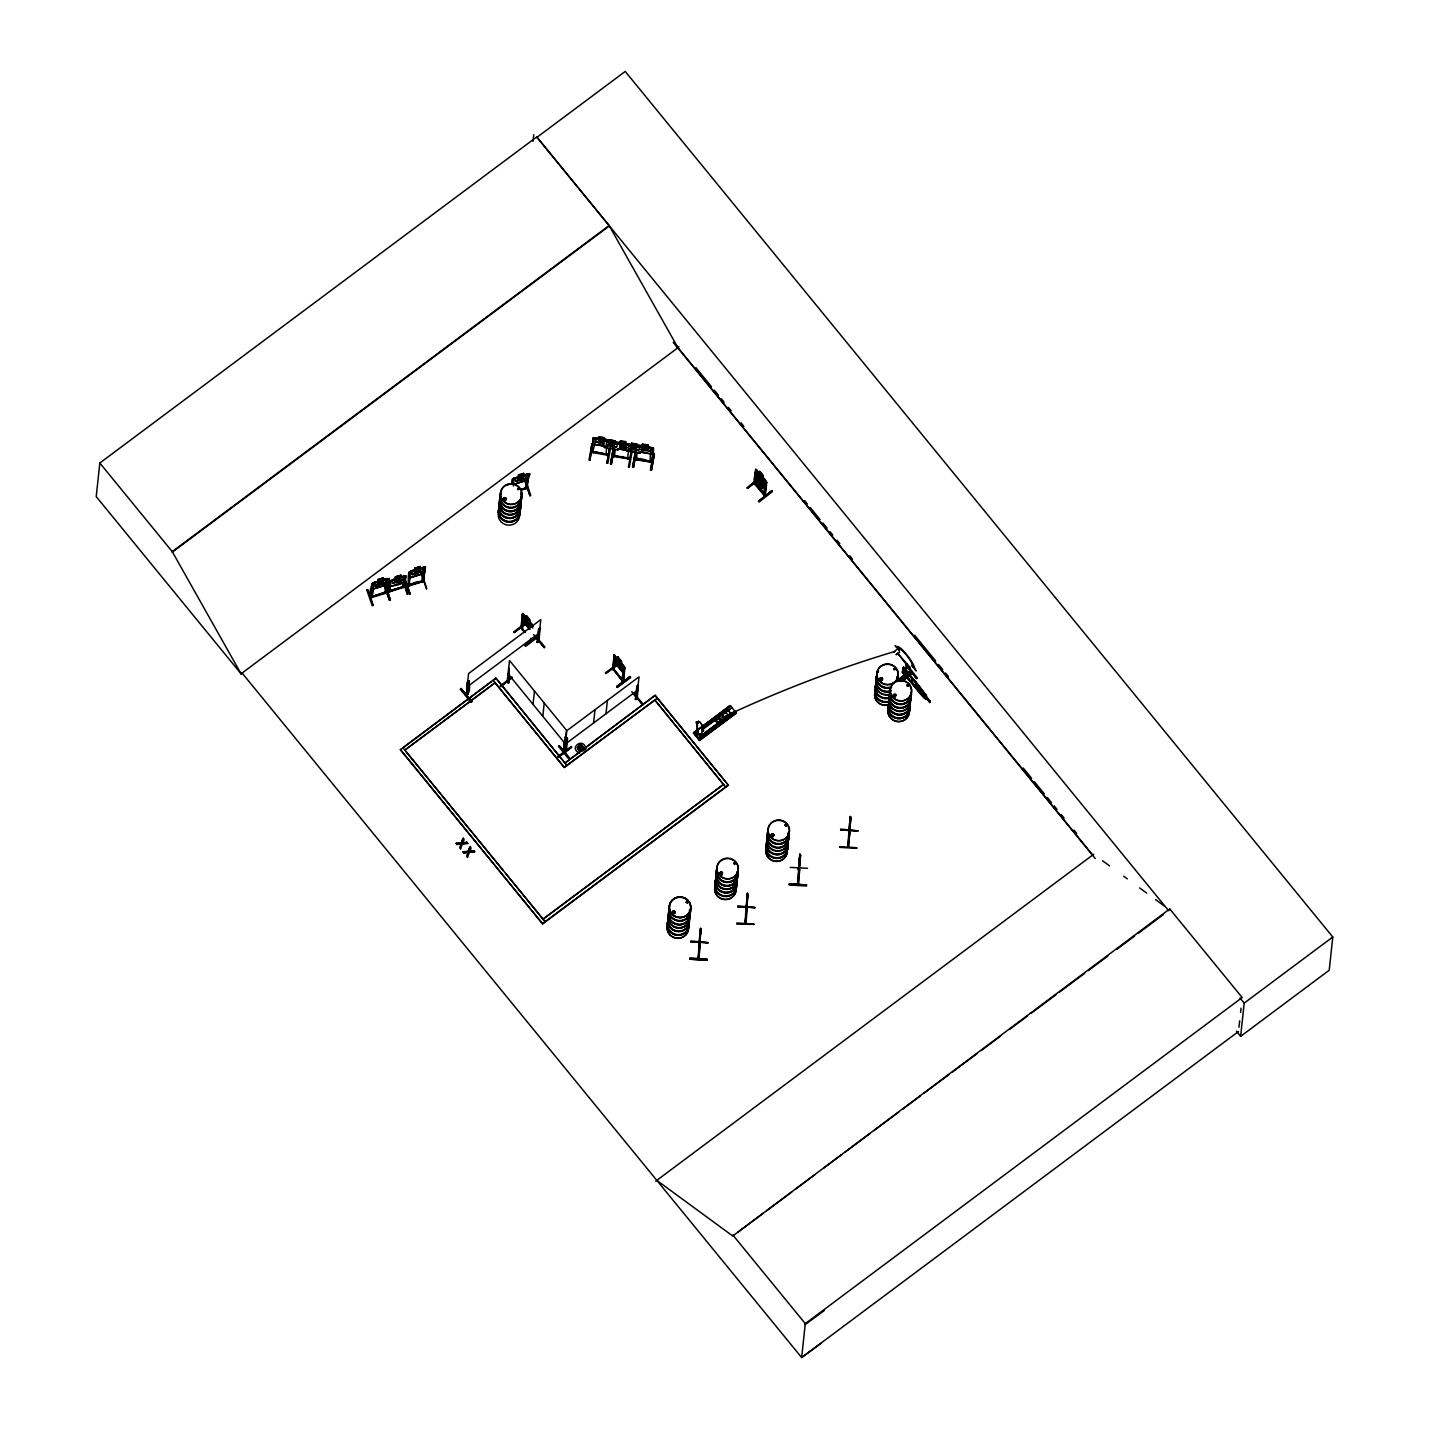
<?xml version="1.0" encoding="UTF-8"?>
<svg xmlns="http://www.w3.org/2000/svg" width="1429" height="1429" viewBox="0 0 1429 1429"><rect width="100%" height="100%" fill="white"/><g stroke="black" fill="none" stroke-linecap="round" stroke-linejoin="round"><path stroke-width="1.5" d="M697.441 735.346L696.888 734.935M746.974 904.343L746.992 905.575M746.563 909.63L747.081 900.306M799.418 865.188L799.436 866.438M799.543 862.937L799.543 861.08M850.023 821.282L849.826 828.82M849.969 823.068L849.933 825.337L850.309 820.335M699.353 944.712L699.37 943.301M746.367 908.237L746.349 909.63L746.831 903.86M798.811 869.082L798.793 870.475L799.275 864.724M849.201 831.482L849.183 832.875L849.666 827.105M466.211 694.53C473.839 693.672 465.872 663.753 466.926 695.387C466.533 695.298 469.409 691.815 466.336 694.673M537.143 642.05L538.697 628.653L539.912 627.724L539.09 640.978L537.143 642.05L538.501 641.032L540.787 619.65L468.587 673.541L466.176 695.012L467.515 693.994L468.944 680.686M538.787 641.657L537.143 641.889M564.634 751.922C561.454 750.993 566.759 736.328 564.634 737.096M564.455 751.565L565.169 752.583L567.17 737.882L566.331 739.257M566.098 751.315L565.169 752.583M637.298 698.084L635.369 699.245L636.941 685.849L638.156 684.92L637.263 698.656M635.369 699.245L636.78 697.727M698.852 943.801L700.639 928.314L698.87 958.805L698.245 956.537L699.031 957.376M746.67 906.575L746.885 903.324L746.009 909.076L747.438 893.214L746.992 902.128M800.026 855.364L799.883 854.078L798.472 869.939L799.311 869.154L798.347 869.832M848.772 831.732L850.469 816.477L848.701 846.968L848.147 844.825M700.174 933.351L700.281 931.208M747.171 898.269L747.278 896.126M799.633 859.133L799.722 856.971M850.005 821.532L850.112 819.371M849.415 828.284L849.255 829.767L849.398 828.481M699.567 944.712L700.192 933.119M708.034 942.693L690.868 940.907L690.814 941.818L708.034 942.693L690.814 941.818M755.03 907.611L737.811 906.736L755.048 907.433M790.273 867.403L807.51 868.296M799.025 870.475L799.972 854.989M849.398 832.875L850.952 817.406L850.273 818.871M857.864 830.856L840.699 829.07L840.645 829.981L857.864 830.856L840.645 829.981M698.995 948.499L700.103 935.12M700.478 932.172L699.621 943.729M747.474 897.09L747.045 904.557M799.918 857.936L799.508 865.402M700.049 939.639L699.996 940.657M700.067 935.513C699.692 941.532 701.835 924.652 700.442 930.69M746.563 905.004L746.438 906.254M799.025 865.885L798.882 867.349L799.025 865.724M689.814 959.163L707.033 960.252L689.814 959.216L689.903 958.019L707.105 959.109L689.85 958.484M700.085 936.138L700.21 945.373L700.281 943.89L699.049 943.819M707.033 960.27L707.069 959.466M754.083 924.384L736.81 924.134L736.9 922.938L754.101 924.134M737.811 906.736L737.864 905.825L755.03 907.79M745.188 923.563L745.974 907.093C748.189 905.325 745.652 913.024 746.867 906.933M745.992 913.417L747.153 897.626L746.706 900.895M747.528 894.125L745.241 923.08M745.956 908.862L747.296 908.808L746.599 910.255M747.403 894.358L747.438 895.608M797.561 884.229L797.686 882.3L798.472 882.961M798.489 874.673L800.579 855.024L797.632 884.587L799.418 858.454M799.525 864.188L798.311 884.569L799.74 869.672C796.596 870.672 799.49 865.92 799.222 868.368M799.74 869.672L799.061 871.118M800.579 855.024L799.901 856.471M839.698 846.665L856.9 847.719M849.54 824.14L849.987 820.871L848.88 837.072M849.505 831.249L850.041 833.554L849.916 824.301M849.451 831.892L848.79 832.107M789.308 884.265L806.563 884.89L789.308 884.069L806.545 884.944L806.474 886.034L789.272 884.98L789.344 883.89M856.864 848.379L839.645 847.361M746.67 908.004L746.688 908.898M699.674 941.657L700.067 938.531M799.133 867.421L799.347 864.17M849.505 829.82L849.898 826.712M699.781 942.711L699.513 944.515L699.763 941.89M799.133 867.778L799.15 870.297L799.204 867.832M849.523 830.178L849.344 832.678L849.666 830.392M580.317 750.939L581.174 744.634L577.352 747.885L578.799 750.475L581.871 750.6L583.479 748.117L581.174 744.634M699.656 938.264L699.942 934.244M746.652 903.182L747.438 893.214M799.097 864.027L799.4 860.026M849.487 826.426L850.273 816.459M699.71 936.066L700.442 928.296M699.888 936.066L699.978 932.69M673.738 342.567L677.971 347.729L609.129 225.55L536.715 136.952L99.816 463.032L96.225 496.613L241.179 673.934L242.215 673.166M820.764 1343.492L801.651 1357.55L242.108 673.059L241.072 673.809L172.248 551.63L99.816 463.032M366.824 589.963L372.201 605.735L373.112 605.449L367.646 589.48L366.753 590.034M374.112 582.425L372.272 583.496L370.647 597.822L372.237 597.465M372.344 596.822C367.717 602.52 370.683 581.746 373.541 584.068C372.719 592.481 372.951 595.571 370.647 597.822L386.777 592.946L384.99 592.767M372.451 583.479L371.808 587.891L373.487 589.087M372.094 597.429L372.88 587.962M373.112 605.449L367.521 589.748M378.042 579.62L377.756 581.424L374.112 582.568L386.598 578.674L382.883 579.692L383.061 578.066M378.113 579.781L377.935 581.424L375.202 582.8L374.862 585.854L377.417 586.337L385.241 582.639L385.562 579.585L382.936 579.87L383.24 577.941L377.881 579.62L383.24 577.941M385.008 593.357L385.705 586.104M385.383 593.339L386.598 580.013L388.081 579.549L386.419 579.459M385.419 593.41L386.884 592.303M386.544 593.053L387.652 581.228M386.67 592.839C386.223 583.282 393.404 570.207 385.83 585.247M389.885 591.677L390.867 580.942L389.402 581.407L388.42 592.035L404.407 587.158L402.692 586.908L404.389 585.908M388.742 592.035L389.992 580.692L389.581 585.211M390.349 600.073L384.848 584.372L390.367 600.091L389.474 600.376L384.044 584.39M385.991 585.854L390.153 599.787M395.404 576.834L400.834 575.333L395.404 576.834L395.297 578.638L395.583 576.834M400.584 575.28L400.477 577.084L403.103 576.798L402.764 579.852L399.941 581.996L392.403 583.068L392.725 580.013L395.476 578.638M400.781 575.173L400.602 576.798M402.889 587.462L403.282 582.871M404.407 587.158L405.729 575.798M405.318 580.317L405.961 575.887L403.996 575.798M423.645 581.407L407.587 585.551M409.033 586.069L410.57 572.565L408.908 572.475C406.693 582.175 411.57 588.391 407.551 585.89M411.195 571.082L409.534 572.136L407.89 586.426L407.354 585.336M403.389 580.442L407.569 594.375M409.069 576.494L409.534 572.136M409.319 585.801L409.176 584.783M410.052 593.732L405.139 580.245M404.532 580.424L409.23 594.232L410.123 593.678M420.072 566.563L419.965 568.367L422.591 568.081L422.252 571.136L414.428 574.833L411.891 574.351L412.213 571.296L414.946 569.921L414.892 568.117L420.322 566.616L414.892 568.117M409.283 571.993L414.892 569.742L415.071 568.117M567.027 765.605L495.863 678.078L400.316 749.778L542.645 923.902L728.397 785.253L655.232 695.298L564.955 763.068L655.232 695.298M420.251 566.438L420.09 568.081M423.431 567.956L425.11 568.045L423.627 568.51C419.751 592.571 429.111 574.422 407.479 585.765L407.622 585.64M422.037 581.853L422.734 574.601M423.734 578.584L424.681 569.724M423.573 581.549L425.199 567.063M410.498 577.566L408.819 576.387L410.373 577.673L422.966 573.761L424.985 571.546L425.449 567.17L423.538 567.259M421.859 572.868L426.717 588.766M463.318 837.948L461.496 842.753L456.083 843.503L461.46 843.021C462.299 836.144 465.961 838.037 462.692 843.021L466.89 842.324L462.692 843.021M471.731 701.746L460.995 688.474L460.227 689.314L470.981 702.3L471.731 701.746L460.978 688.492L471.766 701.46M456.905 844.485L461.192 843.789L456.905 844.485L456.119 843.217M533.017 141.31L533.731 134.719M461.192 843.789L459.709 847.611L460.567 848.665M656.804 1180.354L732.755 1235.996L1169.744 908.933L1168.618 910.666L536.715 136.952M462.424 843.789L467.712 843.324L462.424 843.789L460.531 848.933M470.248 846.432L468.408 851.22L463.014 851.97L468.39 851.488C469.212 844.61 472.892 846.504 469.623 851.488L473.821 850.791L469.623 851.488M463.818 852.97L468.123 852.256L463.818 852.97L463.05 851.702M468.123 852.256L466.622 856.078L467.479 857.132M507.313 485.271L508.224 484.717M469.337 852.256L474.642 851.791L469.337 852.256L467.462 857.418M511.904 483.681L512.386 479.251L513.868 478.804L513.333 485.985M512.1 484.217L512.761 478.769L514.619 477.697M565.598 763.854L495.863 678.078M518.441 476.732L515.69 478.09L515.369 481.144L522.943 480.126L525.765 478.018L526.104 474.964L523.461 475.214L523.764 473.303L518.388 474.928L518.209 476.572M523.407 475.053L523.586 473.41M527.372 487.861L525.55 488.736L526.247 481.502M527.14 475.393C528.944 469.534 525.461 493.059 525.55 487.521C530.248 486.164 522.407 489.29 521.156 489.129M528.444 474.41L527.069 488.379L521.299 490.022M527.372 488.2C526.086 480.591 534.41 464.604 526.354 480.626M507.134 681.794L509.528 660.555L566.456 730.201L564.187 751.565L563.097 750.261M507.295 682.115C507.92 678.579 509.403 686.313 507.188 681.294M507.902 681.651L509.135 668.272L508.331 683.223M507.795 681.562L508.688 682.74L509.421 675.846M508.831 682.794L507.849 681.079M526.194 481.734L529.998 495.506M522.246 615.238L522.925 621.079M526.122 617.292L522.55 613.577L520.888 628.063L525.3 631.814M525.247 632.154L521.389 627.474L522.335 618.614M521.889 629.01L523.3 615.703L522.335 614.541L523.782 615.345M522.049 628.653L524.818 632.154M523.068 622.008L522.46 628.778L521.424 626.831M526.283 615.649C535 628.403 524.532 610.201 526.086 617.596L524.264 615.988L523.943 619.043L525.55 622.49L530.713 627.331L529.677 619.847M526.229 617.489L526.408 615.845M530.838 638.888L531.57 640.692L530.891 638.406L532.088 639.853M531.266 640.478L530.534 638.888M531.999 639.477L530.891 638.406M537.518 642.496L538.554 640.549M538.697 628.653L537.858 642.353M533.035 704.336L534.464 691.047M535.482 635.726L544.949 647.069L544.199 647.641L534.91 635.941M542.824 716.304L544.235 703.014M559.15 745.742L569.992 758.656L569.224 759.496L558.525 746.42L559.239 745.652L569.975 758.924M589.945 459.924L588.98 460.031L591.945 443.758M592.892 452.225C590.07 452.689 592.606 447.795 593.124 438.114C599.412 439.918 598.126 435.256 604.503 437.81L604.306 439.632L606.843 440.668M593.214 452.671L591.838 451.278L608.075 454.565M592.821 443.937L589.927 460.192L591.874 443.776M592.803 442.704L593.303 438.167M542.645 923.902L400.352 749.368M593.017 438.524C598.465 437.22 590.749 455.583 593.178 451.6L606.557 454.047M563.258 750.582L563.723 749.403M563.955 747.421L564.634 741.026M567.545 738.329L566.277 751.529L564.544 752.101L566.831 730.719L639.013 676.846L636.727 698.209L635.512 699.138L636.923 697.62M565.67 751.065L567.17 737.882M599.108 436.935L598.912 438.757L596.054 438.81L595.732 441.865L603.592 444.562M655.5 699.567L564.348 767.516L493.184 680.454L495.809 678.489M617.739 449.956L604.663 447.616L603.109 445.687L603.61 441.132L605.521 440.918M571.368 746.51L557.899 756.691L571.404 746.581M603.288 445.705L603.788 441.186M608.95 448.045C610.54 458.012 603.306 456.28 607.647 445.562M606.914 463.121L609.594 448.67L606.914 463.121L607.861 463.282L610.683 446.991M614.792 440.918L614.595 442.722L614.988 440.9L609.415 439.9L609.236 441.543M609.397 441.793L609.594 439.989M610.505 440.418L613.845 441.025M613.881 449.581L611.433 464.086L610.487 463.925L613.38 447.652M613.22 455.172C617.417 454.976 611.701 457.905 613.309 455.565M612.987 455.19L613.148 456.476L613.952 447.402L617.024 446.652L617.346 443.597L614.613 442.543M614.559 443.097L614.238 446.152L609.04 445.223L609.361 442.168L615.97 443.24M614.327 456.673L615.345 449.313M619.632 448.635L620.132 444.097M617.578 442.704L620.418 442.633L620.633 440.829M593.589 722.985L595 709.695M628.349 444.562L625.616 443.526L626.027 441.704L620.454 440.739L620.275 442.383M625.384 448.92L625.884 444.383M630.6 450.278C631.707 463.085 625.384 461.817 629.064 450.01M617.775 664.807L605.878 673.309M632.243 450.885L629.367 467.176L628.546 466.747M614.631 441.99L631.136 445.044L631.511 443.097L637.084 444.097L636.87 445.902L639.442 446.795L639.102 449.849L636.191 450.653L628.349 447.92L628.671 444.866L631.511 444.83L627.527 444.062L642.371 447.473L640.424 446.42M631.689 443.186L631.475 445.008L625.652 443.365M605.985 713.732L607.414 700.442M633.529 467.283L636.048 452.779L633.529 467.283L632.583 467.122L635.119 452.886M614.952 656.786L614.47 655.268L613.648 670.219L612.541 669.147L614.166 654.696L613.666 659.323M636.673 459.87L635.244 459.674L635.905 452.261M636.887 444.115L636.673 445.937L640.514 446.366M613.755 661.913L613.041 668.558L623.491 681.347L614.148 669.522M635.083 458.798L635.244 459.674M612.666 668.611L613.291 670.058L614.077 669.183M636.423 459.87L636.727 459.173M614.72 663.092L614.041 669.486M635.316 458.37C639.031 460.638 635.316 457.209 637.441 452.529M617.757 656.876L621.401 661.038L622.329 668.45L617.167 663.61L615.56 660.162L615.881 657.108L618.543 662.074L616.006 661.109L619.239 663.342L622.097 668.629L619.99 663.842L622.401 664.681L618.936 662.413L617.9 656.768L617.721 658.394M616.685 686.724L630.189 676.364L616.631 686.438L617.203 687.438L630.725 677.292L617.203 687.42M641.728 451.832L642.228 447.295M642.353 445.58L642.532 443.937L642.514 445.848L639.656 445.902M621.24 662.681L621.276 660.966M623.491 681.347L624.92 668.058L623.955 666.879L622.062 680.508L623.026 681.687L612.523 668.29M647.891 445.098L647.712 446.741L650.445 447.759L650.124 450.814L641.978 450.742M613.345 669.576L623.133 681.829L624.544 667.432M623.937 671.898L623.491 665.45L614.023 654.804L615.238 655.715M653.446 448.081C654.16 465.925 647.141 468.819 651.624 448.777L653.446 448.081L636.727 445.205M650.517 470.212L653.446 453.69L654.357 454.118L651.463 470.373L650.517 470.212L653.642 453.958M651.535 462.478L653.267 448.063M638.531 685.366L637.316 686.295L636.137 699.621M632.976 693.404L642.55 704.497M657.269 698.245L564.401 767.105M700.246 733.559L702.907 737.007L702.586 735.631L698.781 739.097L693.94 732.38L693.851 733.434L697.352 730.826M696.048 735.095L696.191 733.649L697.674 737.096L695.869 733.881L695.709 735.346L697.674 737.096M697.566 730.469L694.28 733.577M698.138 723.003L698.424 722.788A5.752 1.161 53.3 0 0 697.406 724.503L697.459 731.809L700.746 736.364L697.173 732.023L697.12 724.717A5.752 1.161 53.3 0 1 698.138 723.003C698.245 718.555 703.086 725.182 701.71 727.343A5.752 1.161 53.3 0 1 702.157 730.862L702.443 730.648A5.752 1.161 53.3 0 0 701.978 727.147L701.71 724.128L698.424 721.056M713.518 718.555L718.876 724.914M755.852 481.966L747.563 488.164M699.513 941.997L699.835 938.942M700.21 933.441L700.371 931.494M724.271 710.535L729.63 716.894M699.049 948.91L701.121 929.243M698.96 943.944L699.763 943.372L698.174 958.805L699.174 941.854M700.281 943.89L698.888 958.502M754.012 482.948C754.744 487.003 756.513 481.537 754.101 483.324L764.801 496.149L766.337 481.877M754.316 479.269L754.941 473.446L756.584 473.303C772.964 494.416 763.568 477.072 755.084 473.338M700.728 728.093L730.469 705.997M756.923 470.23L755.673 469.355L754.083 483.574M755.244 476.554L754.548 483.216L765.265 495.792L764.319 493.987M755.316 473.874L755.78 469.516M754.941 484.163L754.869 484.217M755.173 484.86L755.548 480.305M758.46 476.768C767.516 489.04 757.031 471.641 758.442 478.304M754.619 477.733L761.335 488.271M758.603 476.661L758.406 478.608L756.566 477.036L756.227 480.09L761.21 487.468L763.122 488.271L761.907 480.912M762.925 477.197C764.39 475.732 758.352 468.712 759.335 472.981M725.753 787.218L654.643 699.746L724.36 785.521M759.496 471.356L759.299 473.303L757.441 471.731L757.12 474.785L758.763 478.197L764.068 482.931L762.818 475.589M760.032 472.642L762.193 475.16M736.203 713.107L699.495 740.401L736.239 713.125L735.828 712.267L698.87 739.633M765.301 495.541L766.694 482.484L765.694 481.323L763.8 495.22L764.729 496.149M764.283 494.63L764.747 490.201M765.229 485.753L765.694 481.323M765.64 485.931L765.033 491.737L763.408 491.862M764.426 486.682L765.98 486.378L766.462 481.984L762.8 477.107M745.849 908.737L746.67 908.469M745.116 922.062L746.009 921.509L745.867 923.723L747.296 908.808M746.885 903.45L747.081 901.056M747.367 898.287L747.546 896.662M748.117 894.161L745.223 923.241M799.418 858.633L799.883 854.078M799.543 861.901L799.525 864.313M799.811 859.133L799.811 857.257M850.201 821.532L850.201 819.657M850.952 817.406L847.897 846.129M850.112 832.053L848.076 846.325M732.863 1235.031L805.277 1323.629L801.651 1357.55L1238.55 1031.452M903.521 673.541L903.074 671.773M920.633 689.117L902.806 667.897L903.557 667.343M902.36 672.38L902.985 667.397M904.146 668.45L903.271 672.684L903.682 668.808M905.218 667.807L904.325 678.346L903.342 677.31L903.825 672.684M904.039 668.665C906.522 663.61 908.397 679.561 904.825 676.185M904.075 678.221L905.468 669.969M905.004 667.343L906.683 669.04L905.2 670.183M905.111 669.808L904.218 678.114L903.503 676.971M907.129 664.056L905.772 665.61L906.629 664.628M905.772 669.612L904.628 667.629M906.986 664.592L917.311 678.007L916.578 678.579L905.968 665.432M909.291 668.093L909.737 667.039L897.769 653.482L909.291 668.093L909.737 667.039M910.577 671.38L896.983 681.365M912.024 682.258L912.452 678.203L916.007 681.972M926.153 698.299C924.224 701.192 915.435 685.956 912.041 682.044L912.577 678.382M916.578 678.579L905.843 665.307M903.039 671.451L920.633 693.19L902.521 671.826M921.098 688.76L903.467 666.986L902.932 671.969M926.028 699.406L926.456 695.369M926.474 696.548L915.864 682.08M929.85 700.746L929.654 702.586L929.975 700.835L915.685 683.723L918.24 689.492L929.797 702.479M1238.997 1027.219L1239.675 1020.86M1240.586 1012.375L1241.051 1008.142M536.643 137.559L625.223 71.45L1332.775 936.995L1329.22 970.237L1240.64 1036.347L1244.195 1003.104L1239.997 997.978M698.477 734.435L698.37 733.131M593.124 438.114L594.446 439.346M591.66 452.493L591.838 451.278M594.964 437.828C615.042 442.204 607.254 439.507 598.894 437.024M607.289 446.67L594.196 444.419M606.771 453.797L606.753 455.101M608.182 454.761L606.646 453.833M613.47 447.652L610.522 463.889M611.326 463.996L613.97 449.867M614.863 455.512L614.72 456.565M628.117 458.87L628.474 457.673L629.939 458.03L629.653 459.138L613.005 456.262M628.421 467.015L631.386 450.492M632.654 467.104L635.191 452.886M638.531 445.098L642.532 445.669M636.637 459.727L636.619 458.566M636.816 459.763L636.959 458.709M647.944 446.545L648.105 444.901L642.496 444.115M652.946 452.636L650.856 453.94L639.96 452.064M650.177 460.995C652.571 463.067 640.156 457.119 636.941 458.852M650.195 462.067L651.731 461.174M603.109 445.687L604.806 447.599M605.449 440.864L620.293 444.276L618.328 443.204M609.415 439.9L614.988 440.9M370.29 597.322L386.687 591.767M390.028 590.373L388.152 591.427L389.974 590.874M763.8 495.059L764.586 494.166L764.783 495.667M849.005 830.017L849.701 830.892M507.224 681.99L508.831 682.526M524.782 632.511L520.799 627.92L521.639 627.51M624.92 668.058L623.491 667.218L622.026 680.758L622.472 679.543M700.746 736.364L702.443 730.648M503.151 498.81L503.848 497.792M503.74 498.435L504.115 499.846M517.655 488.932L518.584 488.557M519.031 489.397L517.494 489.504M672.737 911.684L672.737 912.613M674.613 911.38L674.792 912.488M675.238 912.363L674.345 913.703M719.823 872.869L719.716 874.101M720.18 872.905L720.18 873.869M722.288 873.441L720.895 874.226M735.167 862.794L734.149 863.473L735.113 863.527M733.72 863.17C736.435 860.972 735.095 866.688 733.756 863.366M773.929 835.072L772.196 836.912L770.946 834.697M771.321 834.732L771.481 835.947M773.929 835.447L773.053 836.787M785.807 824.801L785.807 825.783L785.343 824.855M879.532 679.043L880.978 677.721M880.157 679.132L880.478 678.203M881.657 680.222L881.568 678.346M895.394 669.326L894.036 669.879M893.089 694.958L893.536 696.852M907.093 685.241L907.326 686.331M907.486 685.116L908.433 685.491M848.987 830.178L847.933 846.379M577.352 747.885L580.513 744.438M578.799 750.475L580.263 744.831M897.09 649.266L893.804 652.053L895.376 651.285M578.959 745.402L580.763 744.384M386.527 591.82L385.187 593.303M390.224 590.927L388.759 591.463M904.503 668.701L902.806 667.897M905.414 677.435L904.682 676.292M506.259 499.525L505.044 500.597L503.383 499.543M672.72 911.863L673.809 911.255M687.385 901.431L686.17 902.61M687.26 902.681L686.456 901.556M687.617 902.985L687.367 901.449M721.109 872.208L720.877 874.405M772.232 834.054L771.767 836.108M773.553 835L772.857 836.197M784.86 825.015L785.825 824.676L785.575 825.766M879.942 678.293L879.532 679.472M880.264 678.4L881.3 678.275M882.122 678.4L881.586 680.168M893.661 668.951L895.001 669.219M894.143 668.79L895.054 669.29M893.447 695.101L895.34 694.976M907.004 685.259L908.451 684.884M697.03 735.739L697.727 733.738M577.709 749.368L580.317 745.081M628.045 458.28L629.51 458.709M651.963 461.889L650.517 461.371M537.358 641.228L537.661 642.389L538.876 641.478M564.401 752.047L564.669 750.975M637.03 698.835L635.887 699.585M417.161 570.957L421.841 568.099L418.215 570.993L421.609 571.743L417.107 571.671L412.284 574.708L416 571.671L412.838 570.832L417.322 571.064M698.459 733.345L698.995 733.881M371.987 587.819L373.433 588.909L385.884 585.086L387.723 582.943M397.566 579.799L402.371 576.816L398.727 579.71L402.121 580.46L397.619 580.388L392.796 583.425L396.512 580.388L393.279 579.638L397.762 579.745M405.247 580.156L403.3 582.282L407.336 594.482M403.353 582.46L405.425 580.103M526.301 480.466L528.266 478.34M520.531 477.929L525.372 474.982L521.71 477.84L525.122 478.626L520.603 478.501L515.762 481.502L519.495 478.501L516.333 477.643L520.763 477.875M882.443 680.097L880.996 680.829L879.764 679.775M672.344 911.255L674.274 910.791L675.328 912.006M908.469 686.331L908.397 684.902M686.188 902.324L687.724 902.699M721.913 874.101L722.181 872.637M722.288 874.744L722.181 872.244M786.432 825.801L784.896 825.408M786.325 826.069L785.611 824.462M608.075 455.297L591.499 452.386M627.974 458.495L613.309 455.655M629.635 458.691L613.112 455.708M757.995 484.145L761.586 488.361M764.229 489.593L765.283 490.451M755.673 469.355L756.781 470.337M755.048 473.856L756.084 476.839M746.938 487.736L755.244 481.234L747.546 488.45M755.887 481.68L747.456 488.289M765.247 479.93L756.727 470.23L759.442 473.178M766.462 481.984L765.051 480.037M766.694 482.484L765.247 481.698M771.892 490.719L758.495 501.293L759.103 502.008L772.41 491.612L771.839 490.629L758.603 501.115M756.048 475.535L754.655 474.75L758.549 478.483M755.119 482.073C751.725 473.374 760.657 492.058 763.497 492.023L765.033 491.737M759.764 482.216L762.89 487.682L760.782 483.181C766.998 486.307 757.834 479.983 762.586 477.768L759.246 473.839L758.906 476.893L762.264 480.823M764.247 485.271L765.355 487.45L761.871 482.448M763.497 492.023L755.262 481.966M902.467 672.327L920.633 693.19M896.537 680.865L910.023 670.683M897.073 681.437L910.487 671.201M900.038 681.472L911.827 672.559L901.699 680.472M902.253 681.097L912.327 673.434L902.288 681.204M525.55 623.008L513.708 631.886L514.297 632.6L526.015 623.544M526.122 623.419L514.333 632.332M468.105 682.062L469.319 681.151M539.072 629.099L540.287 628.188M538.626 635.226L539.126 636.137L525.658 646.319L525.068 645.604L538.679 635.566M525.068 645.604L538.608 635.441M468.051 694.423L466.872 695.316M500.096 686.009L511.868 677.096M500.489 686.492L512.368 677.453L500.632 686.706M558.346 757.245L571.814 747.063L560.079 756.066M642.443 704.836L643.193 704.265L633.708 692.904M172.248 551.63L609.129 225.55M172.177 552.255L609.076 226.157M241.072 673.809L678.989 346.961M522.55 613.577L531.892 624.348L529.462 621.686M467.176 686.831L539.358 632.94M491.415 681.776L402.942 747.814L545.289 921.937L505.83 873.655M617.239 664.11L605.342 672.916L605.932 673.648M617.81 664.539L605.967 673.363M613.684 669.879L613.291 668.593M624.669 667.539L623.437 665.45M622.687 672.202L614.452 662.145L622.687 672.202L624.062 672.041M565.402 744.027L637.602 690.136M582.871 751.047L585.765 748.85M730.058 705.64L693.458 733.077L730.04 705.604L730.791 706.551M698.067 730.112L693.369 732.952M700.835 728.218L728.772 707.373M702.818 727.325L727.254 709.07M702.925 727.45L727.379 709.231M703.175 727.754L727.575 709.481M701.532 729.183L727.718 709.641M695.119 735.095L698.334 731.934M701.764 729.362L731.773 707.748M702.103 729.897L730.165 709.195M696.53 735.631L696.155 735.131M730.862 713.428L701.21 735.631L731.005 713.607M697.834 738.364L734.792 711.142L698.513 739.186M733.452 713.142L698.138 738.489M698.763 739.507L733.791 713.571M542.698 923.473L728.433 784.843M915.846 682.008L926.439 695.601M655.786 1181.122L1093.703 854.256M738.114 1231.994L763.122 1213.328M766.694 1210.667L791.702 1192M795.274 1189.321L814.923 1174.656M823.854 1167.993L841.717 1154.668M845.289 1151.988L870.297 1133.322M873.869 1130.661L898.877 1111.994M902.449 1109.333L920.312 1095.989M923.884 1093.328L948.91 1074.662M952.482 1072L977.49 1053.334M981.062 1050.672L1000.711 1036.007M1009.642 1029.327L1027.505 1016.001M1031.077 1013.34L1056.085 994.673M1059.657 991.994L1084.665 973.328M1088.237 970.666L1107.886 956.001M1116.817 949.338L1134.68 935.995M1138.252 933.333L1163.26 914.667M805.277 1323.629L1242.176 997.531L1169.744 908.933M1244.195 1003.104L1332.775 936.995M805.188 1324.594L824.283 1310.536M577.816 746.438L580.335 744.598M374.184 582.585L372.272 583.496M600.93 441.079L606.2 440.382L602.431 441.579M404.068 575.726L389.813 580.728M621.633 445.062C610.665 440.15 632.172 446.634 627.617 444.133M644.533 448.152L649.766 447.384L646.033 448.67L649.57 451.189L644.872 448.813L640.728 449.76M650.731 453.868L652.982 452.475M617.65 449.706L619.668 448.456M617.614 449.885L619.847 448.492L620.365 443.186L625.563 444.08L625.205 448.885L626.884 450.796M639.728 452.904L641.746 451.653M639.692 453.082L641.907 451.868L642.443 446.384L647.659 447.277L647.319 450.331L642.121 449.438M642.568 704.693L631.707 691.565M763.818 483.109L761.639 478.393L764.122 479.179L760.907 477.09L758.102 472.124L760.157 476.643L757.602 475.821L760.889 477.893L762.979 482.18M518.102 489.504L518.495 488.468L517.798 489.325M504.08 498.078L505.187 498.114M505.223 499.757L505.973 498.703M505.473 500.489L506.027 498.06M907.308 684.902L907.826 686.063M907.379 686.206L908.415 686.206M895.501 696.691L893.911 697.048L893 695.727M673.238 911.041L673.005 912.952M674.345 912.845L673.273 913.095M388.474 591.249L404.514 586.354M385.169 592.053L371.933 596.822M639.978 449.42L643.729 448.259L640.442 445.794L644.872 448.081M627.545 444.348L623.937 445.455L627.331 447.849M419.894 568.188L425.449 567.17M423.609 567.17L411.07 570.885M410.57 572.565L408.908 572.475M391.064 581.496L389.402 581.407M390.885 586.39C417.786 576.423 395.797 588.319 389.402 585.283M390.01 590.516L404.443 586.283L388.724 591.945M409.158 584.908L421.877 580.96M385.473 592.928L372.165 596.286M407.747 586.354L423.681 581.335M514.047 479.34L512.386 479.251M521.121 489.486L527.194 487.646M521.335 489.683L525.836 488.254M504.151 497.542L506.455 498.81M503.74 499.4L505.277 499.882L505.902 498.417M893.875 694.101L895.536 694.298M894.768 697.156L896.072 695.316M771.731 833.839L773 833.839M720.591 872.012L721.877 872.012M720.788 872.404L722.27 873.369M721.877 874.798L720.037 874.334M530.784 495.506L526.122 481.734M530.088 495.702L524.747 479.948M593.089 438.292L595 438.078M614.792 442.222L620.454 442.454M603.77 441.365L605.485 441.097M764.354 486.521L765.98 486.378M622.597 672.041L624.08 671.791M404.139 586.372L405.407 576.423L404.121 577.441L403.282 587.515L402.746 586.426M629.582 459.191L629.796 458.084M636.727 459.388L635.119 459.138M609.415 441.615L606.575 441.668L606.253 444.723L614.095 447.456M386.455 578.584L388.42 578.674M518.03 488.164L519.031 488.7M505.026 500.436L503.883 500.15M880.943 677.668L882.193 677.971M881.371 680.204L880.032 679.347M721.431 874.548L720.252 873.19M619.436 446.67L622.794 445.616L626.634 447.938M526.997 473.964L528.962 474.071M754.78 482.806L764.211 494.148M635.405 458.763L651.803 461.71M647.748 446.562L653.41 448.259M651.731 448.206L653.249 448.474M604.056 440.186L598.84 439.292L598.519 442.347L603.717 443.24M608.022 441.686L609.558 441.954M601.055 441.061L596.84 438.703L600.126 441.168L596.215 442.418L601.27 441.74L604.074 443.776M620.043 446.241L625.241 447.134M619.9 447.545L625.098 448.438M639.978 451.886L650.892 453.761M594.339 444.383L605.021 446.223M617.9 448.688L628.814 450.564M617.864 448.867L628.778 450.742M614.863 455.655L628.081 457.923M636.852 459.423L650.07 461.692M651.731 462.335L635.262 459.584M881.014 680.668L879.978 680.097M894.429 696.387L893.393 695.566M772.535 834.054L773.411 835.197M580.513 745.063L583.121 746.635M654.339 454.083L651.445 470.337M762.104 482.609L760.049 481.93L757.12 476.714L759.299 481.43L756.816 480.644L760.032 482.734M756.87 476.893L762.175 481.609L763.836 485.02M607.932 440.078L609.844 440.989M607.861 440.114L609.808 441.168M771.821 836.644L770.856 835.072M674.131 911.023L674.702 912.095M698.102 734.685L697.388 733.97L697.888 734.881M1102.527 860.74L1109.601 865.903M1123.73 876.263L1127.267 878.853M1139.627 887.909L1146.683 893.089M1155.525 899.555L1164.349 906.022M924.688 698.299L926.171 699.299M882.122 678.007L882.836 679.043M895.465 694.333L896.179 695.351M893.625 696.102L895.554 695.441M773.321 834.089L774.036 835.108M674.399 911.166L675.238 912.827L672.47 913.077M735.471 712.214L699.228 739.936L694.137 733.917M581.014 744.455L582.032 745.527M755.691 479.894L758.013 482.627M759.353 471.463L762.943 475.678M755.852 475.518L764.158 485.378M906.701 664.11L909.648 667.807M902.378 671.987L920.151 693.547M533.553 634.512L544.199 647.641M521.764 628.438L520.942 627.42M695.923 367.664L711.446 386.652M714.268 390.099L718.483 395.279M721.306 398.727L724.128 402.174M728.361 407.354L731.184 410.802M741.062 422.877L743.884 426.324M804.527 500.525L807.349 503.973M810.172 507.438L820.05 519.513M822.872 522.96L827.105 528.141M829.927 531.588L832.75 535.035M836.983 540.216L839.805 543.663M849.666 555.738L852.488 559.203M914.56 635.119L935.709 661.002M938.531 664.449L942.765 669.629M945.587 673.077L948.409 676.542M1023.164 767.98L1031.631 778.341M1034.453 781.788L1044.331 793.863M1047.153 797.328L1051.387 802.491M1054.209 805.956L1057.031 809.403M1061.265 814.584L1064.087 818.031M1073.947 830.106L1076.769 833.554M673.791 342.603L1092.667 855.024M673.255 342.281L1095.257 858.507M1236.407 1031.166L1240.64 1036.347M915.346 686.885L924.867 698.299M730.487 705.73L735.81 712.428M698.852 738.4L699.585 740.472M655.197 695.709L728.397 785.253M522.192 615.256L532.749 628.081M529.837 629.296L522.8 621.061L529.695 629.421M585.801 748.51C583.443 736.596 568.045 747.939 579.567 753.154M508.117 673.845L565.044 743.491M494.577 682.169L564.348 767.516M405.765 751.261L503.008 870.207M466.89 842.324L467.676 843.592M473.821 850.791L474.607 852.059M594.303 444.562L592.66 442.49L594.16 444.598M581.246 744.866L583.479 748.117M502.383 510.457L502.026 509.278M581.174 745.098L583.014 749.564M424.985 571.546L422.841 573.743L410.373 577.673M421.055 572.886L426.485 588.873M405.354 579.942L410.141 593.946M385.884 585.086L373.291 588.998M384.008 584.657L389.474 600.376M527.069 473.892L512.761 478.769L512.547 483.27L513.922 484.181L512.35 483.324M524.622 480.037L529.945 495.792M525.408 487.843L525.55 488.736M765.89 485.949L764.962 483.038L765.748 486.074M522.192 618.096L523.085 620.972M722.681 872.851L721.484 875.066L719.716 873.637M580.978 745.277L581.871 750.6M717.429 719.894A567.081 256.666 -20.5 0 1 893.839 651.731M911.148 692.851A10.753 10.289 6.1 0 1 899.234 704.443A10.753 10.289 6.1 0 1 890.517 690.332M911.202 692.225A10.753 10.289 6.1 0 1 899.305 703.836A10.753 10.289 6.1 0 1 890.571 689.707M910.791 699.21A10.753 10.289 6.1 0 1 897.466 707.855A10.753 10.289 6.1 0 1 890.124 693.994M889.999 693.726A10.914 10.432 6.1 0 0 898.841 708.052A10.914 10.432 6.1 0 0 910.916 696.28A10.914 10.432 6.1 0 1 898.877 707.855A10.914 10.432 6.1 0 1 890.017 693.529M910.845 698.585A10.753 10.289 6.1 0 1 897.519 707.248A10.753 10.289 6.1 0 1 890.178 693.387M911.309 692.618A10.914 10.432 6.1 0 1 899.234 704.372A10.914 10.432 6.1 0 1 890.392 690.064M911.327 692.422A10.914 10.432 6.1 0 1 899.27 704.193A10.914 10.432 6.1 0 1 890.41 689.868M910.38 699.388A10.7 10.235 6.1 0 1 899.948 710.999A10.7 10.235 6.1 0 1 889.195 699.46M910.309 699.924A10.7 10.235 6.1 0 1 899.877 711.535A10.7 10.235 6.1 0 1 889.124 700.014M910.023 703.3A10.753 10.289 6.1 0 1 898.126 714.893A10.753 10.289 6.1 0 1 889.392 700.782M910.094 702.693A10.753 10.289 6.1 0 1 898.18 714.286A10.753 10.289 6.1 0 1 889.463 700.174M909.63 706.962A10.753 10.289 6.1 0 1 897.734 718.573A10.753 10.289 6.1 0 1 888.999 704.443M909.809 706.73A10.914 10.432 6.1 0 1 897.734 718.501A10.914 10.432 6.1 0 1 888.892 704.175M909.826 706.551A10.914 10.432 6.1 0 1 897.751 718.305A10.914 10.432 6.1 0 1 888.909 703.997M909.701 706.355A10.753 10.289 6.1 0 1 897.787 717.947A10.753 10.289 6.1 0 1 889.07 703.836M909.416 700.442A10.914 10.432 6.1 0 1 899.555 714.911A10.914 10.432 6.1 0 1 889.285 700.514A10.914 10.432 6.1 0 0 899.573 714.732A10.914 10.432 6.1 0 0 909.433 700.246M909.308 710.052A10.753 10.289 6.1 0 1 898.805 721.734A10.753 10.289 6.1 0 1 887.981 710.124M909.255 709.838A10.7 10.235 6.1 0 1 898.823 721.449A10.7 10.235 6.1 0 1 888.07 709.927M890.678 693.887A10.7 10.235 6.1 0 1 876.531 680.561M891.482 687.331A10.914 10.432 6.1 0 1 876.352 676.364M878.442 671.362A10.914 10.432 6.1 0 0 877.049 673.738A10.914 10.432 6.1 0 1 878.46 671.183M897.966 676.292A10.914 10.432 6.1 0 1 898.001 679.007M897.984 676.096A10.914 10.432 6.1 0 1 897.323 681.454M891.5 687.135A10.914 10.432 6.1 0 1 876.37 676.185M876.781 677.668A10.753 10.289 6.1 0 0 891.017 691.082A10.914 10.432 6.1 0 1 876.656 677.4M896.644 677.596A10.753 10.289 6.1 0 1 897.412 680.186M896.805 677.328A10.914 10.432 6.1 0 1 897.573 679.954M891.071 690.457A10.753 10.289 6.1 0 1 876.834 677.06M896.715 676.989A10.753 10.289 6.1 0 1 897.466 679.579M891.392 687.403A10.753 10.289 6.1 0 1 876.477 676.596M897.787 676.524A10.753 10.289 6.1 0 1 897.841 679.204M897.894 678.596A10.753 10.289 6.1 0 1 897.216 681.186M891.464 686.795A10.753 10.289 6.1 0 1 876.549 675.988M890.678 694.19A10.753 10.289 6.1 0 1 876.441 680.776M889.552 704.336A10.7 10.235 6.1 0 1 875.405 691.011M887.588 698.567A10.753 10.289 6.1 0 1 875.388 689.743M875.352 687.063A10.753 10.289 6.1 0 1 876.048 684.455M887.641 697.959A10.753 10.289 6.1 0 1 876.12 683.848M874.959 690.725A10.753 10.289 6.1 0 0 889.892 701.532A10.914 10.432 6.1 0 1 874.834 690.493A10.914 10.432 6.1 0 0 889.999 701.264M887.641 698.299A10.914 10.432 6.1 0 1 875.959 684.009M889.57 704.604A10.753 10.289 6.1 0 1 875.334 691.207M889.963 700.907A10.753 10.289 6.1 0 1 875.03 690.118M689.528 916.043A10.7 10.235 6.1 0 1 677.703 927.564A10.7 10.235 6.1 0 1 669.022 913.542M689.903 913.167A10.753 10.289 6.1 0 1 677.989 924.777A10.753 10.289 6.1 0 1 669.272 910.648M689.296 910.309A10.914 10.432 6.1 0 1 679.418 924.777A10.914 10.432 6.1 0 1 669.147 910.38M689.975 912.559A10.753 10.289 6.1 0 1 678.061 924.152A10.753 10.289 6.1 0 1 669.344 910.041M669.558 906.522A10.914 10.432 6.1 0 0 678.418 920.848A10.914 10.432 6.1 0 0 690.475 909.076A10.753 10.289 6.1 0 1 679.865 920.562A10.753 10.289 6.1 0 1 669.04 908.969M689.564 916.275A10.753 10.289 6.1 0 1 677.668 927.885A10.753 10.289 6.1 0 1 668.933 913.756M690.296 909.505A10.753 10.289 6.1 0 1 679.793 921.187A10.753 10.289 6.1 0 1 668.968 909.576M689.475 916.578A10.7 10.235 6.1 0 1 680.436 928.1A10.7 10.235 6.1 0 1 668.325 919.329M668.29 916.668A10.7 10.235 6.1 0 1 668.968 914.078M688.403 926.492A10.7 10.235 6.1 0 1 676.578 938.031A10.7 10.235 6.1 0 1 667.915 923.991M689.367 919.526A10.914 10.432 6.1 0 1 678.721 931.386A10.914 10.432 6.1 0 1 667.754 919.615M668.45 916.971A10.914 10.432 6.1 0 1 669.844 914.614M688.028 921.026A10.753 10.289 6.1 0 1 678.293 935.298A10.753 10.289 6.1 0 1 668.147 921.098M688.189 920.758A10.914 10.432 6.1 0 1 678.311 935.245A10.914 10.432 6.1 0 1 668.04 920.83M688.206 920.58A10.914 10.432 6.1 0 1 678.328 935.048A10.914 10.432 6.1 0 1 668.058 920.651M688.081 920.419A10.753 10.289 6.1 0 1 678.346 934.691A10.753 10.289 6.1 0 1 668.218 920.49M688.456 926.689A10.753 10.289 6.1 0 1 676.56 938.281A10.753 10.289 6.1 0 1 667.825 924.17M689.171 919.954A10.753 10.289 6.1 0 1 678.668 931.637A10.753 10.289 6.1 0 1 667.861 920.044M689.242 919.347A10.753 10.289 6.1 0 1 678.739 931.029A10.753 10.289 6.1 0 1 667.915 919.419M737.096 877.299A10.7 10.235 6.1 0 1 725.271 888.82A10.7 10.235 6.1 0 1 716.59 874.798M737.9 873.441A10.753 10.289 6.1 0 1 724.574 882.104A10.753 10.289 6.1 0 1 717.233 868.243M737.953 872.833A10.753 10.289 6.1 0 1 724.646 881.479A10.753 10.289 6.1 0 1 717.287 867.617M736.703 871.833A10.753 10.289 6.1 0 1 728.361 886.016A10.753 10.289 6.1 0 1 716.143 874.512M737.632 874.191A10.914 10.432 6.1 0 1 725.575 885.962A10.914 10.432 6.1 0 1 716.715 871.636M737.65 874.012A10.914 10.432 6.1 0 1 725.593 885.766A10.914 10.432 6.1 0 1 716.733 871.458M738.025 870.529A10.914 10.432 6.1 0 1 725.968 882.282A10.914 10.432 6.1 0 1 717.108 867.975A10.914 10.432 6.1 0 0 725.986 882.104A10.914 10.432 6.1 0 0 738.043 870.332M737.525 873.816A10.753 10.289 6.1 0 1 727.039 885.498A10.753 10.289 6.1 0 1 716.215 873.887M737.042 877.853A10.7 10.235 6.1 0 1 725.2 889.374A10.7 10.235 6.1 0 1 716.536 875.334M737.15 877.638A10.771 10.307 6.1 0 1 725.217 889.267A10.771 10.307 6.1 0 1 716.483 875.12M736.739 881.211A10.753 10.289 6.1 0 1 724.842 892.821A10.753 10.289 6.1 0 1 716.108 878.692M736.81 880.603A10.753 10.289 6.1 0 1 724.896 892.196A10.753 10.289 6.1 0 1 716.179 878.085M736.346 884.873A10.753 10.289 6.1 0 1 724.449 896.483A10.753 10.289 6.1 0 1 715.715 882.354M736.542 884.462A10.914 10.432 6.1 0 1 724.467 896.215A10.914 10.432 6.1 0 1 715.625 881.907M736.417 884.265A10.753 10.289 6.1 0 1 724.503 895.876A10.753 10.289 6.1 0 1 715.786 881.747M736.917 880.978A10.914 10.432 6.1 0 1 724.842 892.75A10.914 10.432 6.1 0 1 716 878.424M736.935 880.8A10.914 10.432 6.1 0 1 724.86 892.553A10.914 10.432 6.1 0 1 716.018 878.246M735.256 885.355A10.753 10.289 6.1 0 1 725.521 899.627A10.753 10.289 6.1 0 1 715.393 885.426M735.221 885.176A10.7 10.235 6.1 0 1 726.932 899.27A10.7 10.235 6.1 0 1 714.786 887.838M788.236 839.127A10.7 10.235 6.1 0 1 776.394 850.666A10.7 10.235 6.1 0 1 767.73 836.626M788.594 836.251A10.753 10.289 6.1 0 1 776.697 847.861A10.753 10.289 6.1 0 1 767.962 833.732M788.004 833.393A10.914 10.432 6.1 0 1 778.126 847.879A10.914 10.432 6.1 0 1 767.855 833.482M787.897 833.053A10.753 10.289 6.1 0 1 778.162 847.326A10.753 10.289 6.1 0 1 768.034 833.125M789.165 832.357A10.914 10.432 6.1 0 1 777.09 844.128A10.914 10.432 6.1 0 1 768.248 829.802M788.987 832.589A10.753 10.289 6.1 0 1 778.501 844.271A10.753 10.289 6.1 0 1 767.677 832.678M789.183 832.178A10.914 10.432 6.1 0 1 778.537 844.021A10.914 10.432 6.1 0 1 767.569 832.25M789.058 831.982A10.753 10.289 6.1 0 1 778.555 843.664A10.753 10.289 6.1 0 1 767.73 832.053M788.165 839.68A10.7 10.235 6.1 0 1 776.34 851.202A10.7 10.235 6.1 0 1 767.677 837.18M787.111 849.594A10.7 10.235 6.1 0 1 775.286 861.115A10.7 10.235 6.1 0 1 766.605 847.093M787.915 845.736A10.753 10.289 6.1 0 1 774.589 854.399A10.753 10.289 6.1 0 1 767.248 840.52M787.986 845.128A10.753 10.289 6.1 0 1 774.661 853.774A10.753 10.289 6.1 0 1 767.319 839.913M787.486 846.718A10.753 10.289 6.1 0 1 776.983 858.4A10.753 10.289 6.1 0 1 766.158 846.79M787.647 846.486A10.914 10.432 6.1 0 1 775.59 858.24A10.914 10.432 6.1 0 1 766.73 843.932M788.076 845.539A10.914 10.432 6.1 0 1 774.572 854.31A10.914 10.432 6.1 0 1 767.123 840.252M787.165 849.791A10.753 10.289 6.1 0 1 775.25 861.383A10.753 10.289 6.1 0 1 766.533 847.272M787.558 846.093A10.753 10.289 6.1 0 1 777.054 857.775A10.753 10.289 6.1 0 1 766.23 846.182M520.728 505.509A10.735 10.271 6.1 0 1 507.438 514.136A10.735 10.271 6.1 0 1 500.096 500.311M521.406 496.292A10.753 10.289 6.1 0 1 509.51 507.884A10.753 10.289 6.1 0 1 500.775 493.773M520.71 493.076A10.753 10.289 6.1 0 1 510.975 507.366A10.753 10.289 6.1 0 1 500.847 493.148M521.013 499.954A10.753 10.289 6.1 0 1 509.117 511.564A10.753 10.289 6.1 0 1 500.382 497.435M521.192 499.721A10.914 10.432 6.1 0 1 509.117 511.493A10.914 10.432 6.1 0 1 500.275 497.167M521.21 499.543A10.914 10.432 6.1 0 1 509.135 511.296A10.914 10.432 6.1 0 1 500.293 496.988M521.085 499.346A10.753 10.289 6.1 0 1 509.188 510.939A10.753 10.289 6.1 0 1 500.454 496.828M520.817 493.434A10.914 10.432 6.1 0 1 510.939 507.902A10.914 10.432 6.1 0 1 500.668 493.505M520.692 503.062A10.753 10.289 6.1 0 1 508.778 514.672A10.753 10.289 6.1 0 1 500.061 500.543M520.674 506.045A10.735 10.271 6.1 0 1 507.384 514.69A10.735 10.271 6.1 0 1 500.043 500.864M519.567 513.493A10.753 10.289 6.1 0 1 507.67 525.086A10.753 10.289 6.1 0 1 498.953 510.975M519.906 510.421A10.753 10.289 6.1 0 1 507.992 522.014A10.753 10.289 6.1 0 1 499.275 507.902M519.299 507.545A10.914 10.432 6.1 0 1 509.421 522.032A10.914 10.432 6.1 0 1 499.15 507.634A10.914 10.432 6.1 0 0 509.456 521.835A10.914 10.432 6.1 0 0 519.316 507.366M519.977 509.796A10.753 10.289 6.1 0 1 508.063 521.406A10.753 10.289 6.1 0 1 499.346 507.277M499.543 503.955A10.914 10.432 6.1 0 0 508.402 518.28A10.914 10.432 6.1 0 0 520.46 506.509A10.914 10.432 6.1 0 1 508.42 518.084A10.914 10.432 6.1 0 1 499.578 503.776M520.299 506.741A10.753 10.289 6.1 0 1 509.796 518.423A10.753 10.289 6.1 0 1 498.971 506.831M520.352 506.134A10.753 10.289 6.1 0 1 509.867 517.816A10.753 10.289 6.1 0 1 499.043 506.205M916.775 686.831L925.081 697.12L921.955 691.868C934.316 704.247 907.594 672.362 920.383 689.921L916.775 686.831M377.881 581.96L377.542 585.015L382.561 583.461L382.883 580.406L377.881 581.96M378.971 579.781L382.186 578.781L378.971 579.781M389.635 590.32L389.992 591.463L389.635 590.32M395.404 579.192L395.083 582.246L400.084 580.692L400.424 577.638L395.404 579.192M396.512 576.994L399.727 575.994L396.512 576.994M414.892 570.457L414.571 573.511L419.572 571.957L419.894 568.903L414.892 570.457M416 568.278L419.215 567.277L416 568.278M405.068 749.939L495.309 682.58L405.068 749.939M518.388 477.286L518.066 480.34L523.085 478.822L523.407 475.768L518.388 477.286M519.477 475.107L522.71 474.124L519.477 475.107M526.015 618.132L525.693 621.186L528.962 625.188L529.284 622.133L526.015 618.132M526.801 616.935L528.855 620.061L526.801 616.935M543.252 918.972L723.735 784.271L543.252 918.972M599.984 437.542L603.27 438.667L599.984 437.542M621.49 441.436L624.777 442.561L621.49 441.436M628.474 457.673L628.26 459.066L628.456 457.762M631.457 445.366L631.136 448.42L636.334 449.349L636.655 446.295L631.457 445.366M632.583 443.633L635.869 444.776L632.583 443.633M617.632 659.251L617.31 662.306L620.579 666.307L620.9 663.252L617.632 659.251M618.418 658.054L620.472 661.18L618.418 658.054M643.586 444.633L646.873 445.759L643.586 444.633M717.251 715.607L722.574 722.306L717.251 715.607M720.573 713.142L725.878 719.841L720.573 713.142M726.772 708.516L732.095 715.214L726.772 708.516M758.335 479.144L758.013 482.198L761.353 486.164L761.675 483.109L758.335 479.144M759.138 477.947L761.228 481.037L759.138 477.947M918.49 687.153L918.329 688.671L924.867 696.673L925.027 695.155L918.49 687.153M927.921 698.995L928.975 701.407L927.921 698.995M626.777 450.653L639.817 453.154L626.777 450.653M896.233 654.625L899.484 652.16L896.233 654.625M384.597 583.246L380.078 583.175L375.202 586.176L378.971 583.175L375.827 582.353L380.078 582.478L384.794 579.549L381.186 582.496L384.597 583.246M616.399 447.491L611.701 445.098L606.7 445.83L610.558 444.526L607.2 442.079L611.683 444.348L616.596 443.704L612.862 444.955L616.399 447.491M638.477 450.689L633.797 448.295L628.796 449.028L632.636 447.724L629.278 445.294L633.779 447.563L638.674 446.902L634.94 448.152L638.477 450.689M755.959 469.909L756.495 471.427L755.959 469.909M533.053 626.438L531.838 624.33L533.053 626.438M613.702 659.091L614.452 662.145L613.702 659.091M526.426 480.466L513.779 484.288L526.426 480.466M899.502 650.731L895.126 645.497L896.626 647.301A14.486 2.965 52.8 0 1 906.147 654A14.486 2.965 52.8 0 1 914.774 669.094L916.275 670.898L911.631 665.307L913.113 667.111A12.093 2.465 52.8 0 0 905.932 654.518A12.093 2.465 52.8 0 0 897.984 648.927L899.502 650.731M894.465 698.745A10.753 10.289 6.1 0 0 911.577 691.85A10.753 10.289 6.1 0 0 896.644 681.061A10.753 10.289 6.1 0 0 894.465 698.745M894.465 698.995A10.7 10.235 6.1 0 0 911.47 692.154A10.7 10.235 6.1 0 0 896.644 681.419A10.7 10.235 6.1 0 0 894.465 698.995M881.121 682.419A10.753 10.289 6.1 0 0 898.234 675.542A10.753 10.289 6.1 0 0 883.301 664.735A10.753 10.289 6.1 0 0 881.121 682.419M881.121 682.669A10.7 10.235 6.1 0 0 898.126 675.828A10.7 10.235 6.1 0 0 883.301 665.092A10.7 10.235 6.1 0 0 881.121 682.669M716.929 721.574A1.911 1.84 6.1 0 0 719.984 720.341A1.911 1.84 6.1 0 0 717.322 718.43A1.911 1.84 6.1 0 0 716.929 721.574M673.613 915.382A10.753 10.289 6.1 0 0 690.725 908.487A10.753 10.289 6.1 0 0 675.792 897.698A10.753 10.289 6.1 0 0 673.613 915.382A10.771 10.307 6.1 0 0 690.725 908.63A10.771 10.307 6.1 0 0 675.774 897.805A10.771 10.307 6.1 0 0 673.595 915.542M673.613 915.65A10.7 10.235 6.1 0 0 690.618 908.808A10.7 10.235 6.1 0 0 675.792 898.073A10.7 10.235 6.1 0 0 673.613 915.65M721.181 876.656A10.753 10.289 6.1 0 0 738.293 869.761A10.753 10.289 6.1 0 0 723.36 858.972A10.753 10.289 6.1 0 0 721.181 876.656M721.181 876.906A10.7 10.235 6.1 0 0 738.186 870.065A10.7 10.235 6.1 0 0 723.36 859.329A10.7 10.235 6.1 0 0 721.181 876.906M772.321 838.484A10.753 10.289 6.1 0 0 789.433 831.589A10.753 10.289 6.1 0 0 774.5 820.782A10.753 10.289 6.1 0 0 772.321 838.484M772.321 838.734A10.7 10.235 6.1 0 0 789.326 831.892A10.7 10.235 6.1 0 0 774.5 821.157A10.7 10.235 6.1 0 0 772.321 838.734M504.741 502.186A10.753 10.289 6.1 0 0 521.835 495.309A10.753 10.289 6.1 0 0 506.92 484.502A10.753 10.289 6.1 0 0 504.741 502.186M504.705 502.472A10.735 10.271 6.1 0 0 521.781 495.595A10.735 10.271 6.1 0 0 506.902 484.824A10.735 10.271 6.1 0 0 504.705 502.472"/></g></svg>
